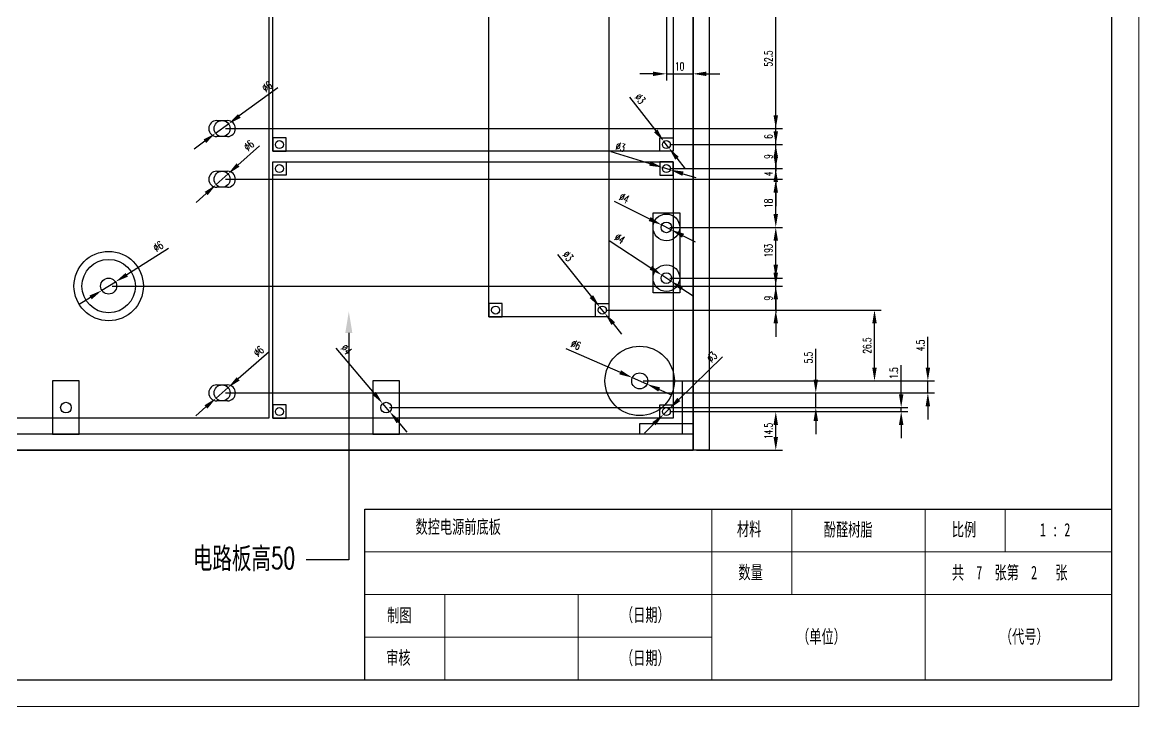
# Model space of a CAD drawing. Header units: millimetres. Extents: x 0 to 420, y 0 to 297.
# Drawn here: x 210.8 to 420, y 0 to 128.1 of the extents above; entities that cross this region are included whole.
import ezdxf
from ezdxf import colors
from ezdxf.entities.mleader import LeaderData, LeaderLine
from ezdxf.math import Vec2, Vec3

# ---------------------------------------------------------------- set-up
doc = ezdxf.new("R2010")
doc.units = ezdxf.units.MM
for name, color, linetype, lineweight in [('BZ', 4, 'Continuous', 15), ('CSX', 7, 'Continuous', 30), ('XSX', 7, 'Continuous', 15)]:
    doc.layers.add(name, color=color, linetype=linetype, lineweight=lineweight)
doc.layers.add('LKX', color=2, linetype='Continuous')
doc.layers.add('WZ', color=6, linetype='Continuous')
doc.styles.get("Standard").update_dxf_attribs({"font": 'txt.shx', "width": 0.67})
doc.styles.add('长仿宋', font='simfang.ttf', dxfattribs={"width": 0.67})
doc.dimstyles.new('ISO-25', dxfattribs={"dimtxt": 1.5, "dimasz": 2.5, "dimexe": 1.25, "dimexo": 0.625, "dimtad": 1, "dimlfac": 2, "dimdsep": 46, "dimtxsty": 'Standard', "dimcen": 2.5, "dimadec": 0, "dimazin": 0, "dimtfac": 1, "dimtmove": 0, "dimatfit": 3, "dimfxl": 1, "dimarcsym": 0})

# ---------------------------------------------------------------- blocks, each defined once
blk = doc.blocks.new('*D24')
at = {"layer": 'BZ', "color": 0, "lineweight": -2, "transparency": 16777216}
for p, q in [((332.13, 55.25), (353.25, 55.25)), ((352, 50.5), (352, 52.75)), ((337.13, 48), (353.25, 48))]:
    blk.add_line(p, q, dxfattribs=at)
at = {"layer": 'BZ', "color": 0, "transparency": 16777216}
for points in [[(351.58, 52.75), (352.42, 52.75), (352, 55.25)], [(351.58, 50.5), (352.42, 50.5), (352, 48)]]:
    blk.add_solid(points, dxfattribs=at)
at = {"layer": 'BZ', "color": 0, "transparency": 16777216, "insert": (350.63, 51.62), "char_height": 1.5, "attachment_point": 5, "rotation": 90}
blk.add_mtext('14.5', dxfattribs=at)
blk = doc.blocks.new('*D25')
at = {"layer": 'BZ', "color": 0, "lineweight": -2, "transparency": 16777216}
for p, q in [((375.5, 58.5), (375.5, 63.93)), ((279.63, 56), (376.75, 56)), ((332.13, 55.25), (376.75, 55.25)), ((375.5, 55.25), (375.5, 56)), ((375.5, 52.75), (375.5, 50.25))]:
    blk.add_line(p, q, dxfattribs=at)
at = {"layer": 'BZ', "color": 0, "transparency": 16777216}
for points in [[(375.08, 58.5), (375.92, 58.5), (375.5, 56)], [(375.08, 52.75), (375.92, 52.75), (375.5, 55.25)]]:
    blk.add_solid(points, dxfattribs=at)
at = {"layer": 'BZ', "color": 0, "transparency": 16777216, "insert": (374.12, 62.46), "char_height": 1.5, "attachment_point": 5, "rotation": 90}
blk.add_mtext('1.5', dxfattribs=at)
blk = doc.blocks.new('*D26')
at = {"layer": 'BZ', "color": 0, "lineweight": -2, "transparency": 16777216}
for p, q in [((359.5, 61.25), (359.5, 67.01)), ((248.88, 58.75), (360.75, 58.75)), ((359.5, 56), (359.5, 58.75)), ((279.63, 56), (360.75, 56)), ((359.5, 53.5), (359.5, 51))]:
    blk.add_line(p, q, dxfattribs=at)
at = {"layer": 'BZ', "color": 0, "transparency": 16777216}
for points in [[(359.08, 61.25), (359.92, 61.25), (359.5, 58.75)], [(359.08, 53.5), (359.92, 53.5), (359.5, 56)]]:
    blk.add_solid(points, dxfattribs=at)
at = {"layer": 'BZ', "color": 0, "transparency": 16777216, "insert": (358.12, 65.38), "char_height": 1.5, "attachment_point": 5, "rotation": 90}
blk.add_mtext('5.5', dxfattribs=at)
blk = doc.blocks.new('*D27')
at = {"layer": 'BZ', "color": 0, "lineweight": -2, "transparency": 16777216}
for p, q in [((380.5, 63.5), (380.5, 69.26)), ((327.13, 61), (381.75, 61)), ((380.5, 58.75), (380.5, 61)), ((248.88, 58.75), (381.75, 58.75)), ((380.5, 56.25), (380.5, 53.75))]:
    blk.add_line(p, q, dxfattribs=at)
at = {"layer": 'BZ', "color": 0, "transparency": 16777216}
for points in [[(380.08, 63.5), (380.92, 63.5), (380.5, 61)], [(380.08, 56.25), (380.92, 56.25), (380.5, 58.75)]]:
    blk.add_solid(points, dxfattribs=at)
at = {"layer": 'BZ', "color": 0, "transparency": 16777216, "insert": (379.12, 67.63), "char_height": 1.5, "attachment_point": 5, "rotation": 90}
blk.add_mtext('4.5', dxfattribs=at)
blk = doc.blocks.new('*D28')
at = {"layer": 'BZ', "color": 0, "lineweight": -2, "transparency": 16777216}
for p, q in [((320.13, 74.25), (371.75, 74.25)), ((370.5, 63.5), (370.5, 71.75)), ((327.13, 61), (371.75, 61))]:
    blk.add_line(p, q, dxfattribs=at)
at = {"layer": 'BZ', "color": 0, "transparency": 16777216}
for points in [[(370.08, 71.75), (370.92, 71.75), (370.5, 74.25)], [(370.08, 63.5), (370.92, 63.5), (370.5, 61)]]:
    blk.add_solid(points, dxfattribs=at)
at = {"layer": 'BZ', "color": 0, "transparency": 16777216, "insert": (369.12, 67.62), "char_height": 1.5, "attachment_point": 5, "rotation": 90}
blk.add_mtext('26.5', dxfattribs=at)
blk = doc.blocks.new('*D29')
at = {"layer": 'BZ', "color": 0, "lineweight": -2, "transparency": 16777216}
for p, q in [((352, 81.25), (352, 83.75)), ((227.63, 78.75), (353.25, 78.75)), ((352, 74.25), (352, 78.75)), ((320.13, 74.25), (353.25, 74.25)), ((352, 71.75), (352, 69.25))]:
    blk.add_line(p, q, dxfattribs=at)
at = {"layer": 'BZ', "color": 0, "transparency": 16777216}
for points in [[(351.58, 81.25), (352.42, 81.25), (352, 78.75)], [(351.58, 71.75), (352.42, 71.75), (352, 74.25)]]:
    blk.add_solid(points, dxfattribs=at)
at = {"layer": 'BZ', "color": 0, "transparency": 16777216, "insert": (350.63, 76.5), "char_height": 1.5, "attachment_point": 5, "rotation": 90}
blk.add_mtext('9', dxfattribs=at)
blk = doc.blocks.new('*D30')
at = {"layer": 'BZ', "color": 0, "lineweight": -2, "transparency": 16777216}
for p, q in [((352, 82.75), (352, 87.17)), ((332.13, 80.25), (353.25, 80.25)), ((352, 78.75), (352, 80.25)), ((227.63, 78.75), (353.25, 78.75)), ((352, 76.25), (352, 73.75))]:
    blk.add_line(p, q, dxfattribs=at)
at = {"layer": 'BZ', "color": 0, "transparency": 16777216}
for points in [[(351.58, 82.75), (352.42, 82.75), (352, 80.25)], [(351.58, 76.25), (352.42, 76.25), (352, 78.75)]]:
    blk.add_solid(points, dxfattribs=at)
at = {"layer": 'BZ', "color": 0, "transparency": 16777216, "insert": (350.63, 86.21), "char_height": 1.5, "attachment_point": 5, "rotation": 90}
blk.add_mtext('3', dxfattribs=at)
blk = doc.blocks.new('*D31')
at = {"layer": 'BZ', "color": 0, "lineweight": -2, "transparency": 16777216}
for p, q in [((332.13, 89.75), (353.25, 89.75)), ((352, 82.75), (352, 87.25)), ((332.13, 80.25), (353.25, 80.25))]:
    blk.add_line(p, q, dxfattribs=at)
at = {"layer": 'BZ', "color": 0, "transparency": 16777216}
for points in [[(351.58, 87.25), (352.42, 87.25), (352, 89.75)], [(351.58, 82.75), (352.42, 82.75), (352, 80.25)]]:
    blk.add_solid(points, dxfattribs=at)
at = {"layer": 'BZ', "color": 0, "transparency": 16777216, "insert": (350.63, 85), "char_height": 1.5, "attachment_point": 5, "rotation": 90}
blk.add_mtext('19', dxfattribs=at)
blk = doc.blocks.new('*D32')
at = {"layer": 'BZ', "color": 0, "lineweight": -2, "transparency": 16777216}
for p, q in [((248.88, 98.75), (353.25, 98.75)), ((352, 92.25), (352, 96.25)), ((332.13, 89.75), (353.25, 89.75))]:
    blk.add_line(p, q, dxfattribs=at)
at = {"layer": 'BZ', "color": 0, "transparency": 16777216}
for points in [[(351.58, 96.25), (352.42, 96.25), (352, 98.75)], [(351.58, 92.25), (352.42, 92.25), (352, 89.75)]]:
    blk.add_solid(points, dxfattribs=at)
at = {"layer": 'BZ', "color": 0, "transparency": 16777216, "insert": (350.63, 94.25), "char_height": 1.5, "attachment_point": 5, "rotation": 90}
blk.add_mtext('18', dxfattribs=at)
blk = doc.blocks.new('*D33')
at = {"layer": 'BZ', "color": 0, "lineweight": -2, "transparency": 16777216}
for p, q in [((352, 103.25), (352, 105.75)), ((332.13, 100.75), (353.25, 100.75)), ((352, 98.75), (352, 100.75)), ((248.88, 98.75), (353.25, 98.75)), ((352, 96.25), (352, 93.75))]:
    blk.add_line(p, q, dxfattribs=at)
at = {"layer": 'BZ', "color": 0, "transparency": 16777216}
for points in [[(351.58, 103.25), (352.42, 103.25), (352, 100.75)], [(351.58, 96.25), (352.42, 96.25), (352, 98.75)]]:
    blk.add_solid(points, dxfattribs=at)
at = {"layer": 'BZ', "color": 0, "transparency": 16777216, "insert": (350.63, 99.75), "char_height": 1.5, "attachment_point": 5, "rotation": 90}
blk.add_mtext('4', dxfattribs=at)
blk = doc.blocks.new('*D34')
at = {"layer": 'BZ', "color": 0, "lineweight": -2, "transparency": 16777216}
for p, q in [((352, 107.75), (352, 110.25)), ((332.13, 105.25), (353.25, 105.25)), ((352, 100.75), (352, 105.25)), ((332.13, 100.75), (353.25, 100.75)), ((352, 98.25), (352, 95.75))]:
    blk.add_line(p, q, dxfattribs=at)
at = {"layer": 'BZ', "color": 0, "transparency": 16777216}
for points in [[(351.58, 107.75), (352.42, 107.75), (352, 105.25)], [(351.58, 98.25), (352.42, 98.25), (352, 100.75)]]:
    blk.add_solid(points, dxfattribs=at)
at = {"layer": 'BZ', "color": 0, "transparency": 16777216, "insert": (350.63, 103), "char_height": 1.5, "attachment_point": 5, "rotation": 90}
blk.add_mtext('9', dxfattribs=at)
blk = doc.blocks.new('*D35')
at = {"layer": 'BZ', "color": 0, "lineweight": -2, "transparency": 16777216}
for p, q in [((352, 110.75), (352, 113.25)), ((248.88, 108.25), (353.25, 108.25)), ((352, 105.25), (352, 108.25)), ((332.13, 105.25), (353.25, 105.25)), ((352, 102.75), (352, 100.25))]:
    blk.add_line(p, q, dxfattribs=at)
at = {"layer": 'BZ', "color": 0, "transparency": 16777216}
for points in [[(351.58, 110.75), (352.42, 110.75), (352, 108.25)], [(351.58, 102.75), (352.42, 102.75), (352, 105.25)]]:
    blk.add_solid(points, dxfattribs=at)
at = {"layer": 'BZ', "color": 0, "transparency": 16777216, "insert": (350.63, 106.75), "char_height": 1.5, "attachment_point": 5, "rotation": 90}
blk.add_mtext('6', dxfattribs=at)
blk = doc.blocks.new('*D36')
at = {"layer": 'BZ', "color": 0, "lineweight": -2, "transparency": 16777216}
for p, q in [((332.13, 134.5), (353.25, 134.5)), ((352, 110.75), (352, 132)), ((248.88, 108.25), (353.25, 108.25))]:
    blk.add_line(p, q, dxfattribs=at)
at = {"layer": 'BZ', "color": 0, "transparency": 16777216}
for points in [[(351.58, 132), (352.42, 132), (352, 134.5)], [(351.58, 110.75), (352.42, 110.75), (352, 108.25)]]:
    blk.add_solid(points, dxfattribs=at)
at = {"layer": 'BZ', "color": 0, "transparency": 16777216, "insert": (350.63, 121.37), "char_height": 1.5, "attachment_point": 5, "rotation": 90}
blk.add_mtext('52.5', dxfattribs=at)
blk = doc.blocks.new('*D67')
at = {"layer": 'BZ', "color": 0, "lineweight": -2, "transparency": 16777216}
for p, q in [((324.6, 114.16), (329.51, 107.82)), ((331.96, 104.66), (331.04, 105.84)), ((333.49, 102.68), (335.02, 100.7))]:
    blk.add_line(p, q, dxfattribs=at)
at = {"layer": 'BZ', "color": 0, "transparency": 16777216}
for points in [[(329.84, 108.07), (329.18, 107.56), (331.04, 105.84)], [(333.82, 102.94), (333.16, 102.43), (331.96, 104.66)]]:
    blk.add_solid(points, dxfattribs=at)
at = {"layer": 'BZ', "color": 0, "transparency": 16777216, "insert": (326.59, 113.84), "char_height": 1.5, "attachment_point": 5, "rotation": 307.7468}
blk.add_mtext('∅3', dxfattribs=at)
blk = doc.blocks.new('*D68')
at = {"layer": 'BZ', "color": 0, "lineweight": -2, "transparency": 16777216}
for p, q in [((321.1, 103.93), (328.39, 101.7)), ((332.22, 100.53), (330.78, 100.97)), ((334.61, 99.8), (337, 99.07))]:
    blk.add_line(p, q, dxfattribs=at)
at = {"layer": 'BZ', "color": 0, "transparency": 16777216}
for points in [[(328.51, 102.1), (328.27, 101.3), (330.78, 100.97)], [(334.73, 100.2), (334.49, 99.4), (332.22, 100.53)]]:
    blk.add_solid(points, dxfattribs=at)
at = {"layer": 'BZ', "color": 0, "transparency": 16777216, "insert": (322.9, 104.81), "char_height": 1.5, "attachment_point": 5, "rotation": 343.0092}
blk.add_mtext('∅3', dxfattribs=at)
blk = doc.blocks.new('*D69')
at = {"layer": 'BZ', "color": 0, "lineweight": -2, "transparency": 16777216}
for p, q in [((258.68, 115.86), (251.48, 110.61)), ((247.04, 107.37), (249.46, 109.13)), ((245.02, 105.89), (243, 104.42))]:
    blk.add_line(p, q, dxfattribs=at)
at = {"layer": 'BZ', "color": 0, "transparency": 16777216}
for points in [[(251.24, 110.94), (251.73, 110.27), (249.46, 109.13)], [(244.77, 106.23), (245.26, 105.56), (247.04, 107.37)]]:
    blk.add_solid(points, dxfattribs=at)
at = {"layer": 'BZ', "color": 0, "transparency": 16777216, "insert": (256.69, 116.11), "char_height": 1.5, "attachment_point": 5, "rotation": 36.1193}
blk.add_mtext('∅6', dxfattribs=at)
blk = doc.blocks.new('*D70')
at = {"layer": 'BZ', "color": 0, "lineweight": -2, "transparency": 16777216}
for p, q in [((255.27, 105.03), (251.23, 101.42)), ((247.13, 97.75), (249.37, 99.75)), ((245.27, 96.08), (243.41, 94.42))]:
    blk.add_line(p, q, dxfattribs=at)
at = {"layer": 'BZ', "color": 0, "transparency": 16777216}
for points in [[(250.95, 101.73), (251.51, 101.11), (249.37, 99.75)], [(244.99, 96.39), (245.55, 95.77), (247.13, 97.75)]]:
    blk.add_solid(points, dxfattribs=at)
at = {"layer": 'BZ', "color": 0, "transparency": 16777216, "insert": (253.27, 105.08), "char_height": 1.5, "attachment_point": 5, "rotation": 41.8202}
blk.add_mtext('∅6', dxfattribs=at)
blk = doc.blocks.new('*D71')
at = {"layer": 'BZ', "color": 0, "lineweight": -2, "transparency": 16777216}
for p, q in [((321.69, 94.65), (328.37, 91.32)), ((332.39, 89.3), (330.61, 90.2)), ((334.63, 88.18), (336.87, 87.07))]:
    blk.add_line(p, q, dxfattribs=at)
at = {"layer": 'BZ', "color": 0, "transparency": 16777216}
for points in [[(328.56, 91.69), (328.18, 90.94), (330.61, 90.2)], [(334.82, 88.56), (334.44, 87.81), (332.39, 89.3)]]:
    blk.add_solid(points, dxfattribs=at)
at = {"layer": 'BZ', "color": 0, "transparency": 16777216, "insert": (323.61, 95.23), "char_height": 1.5, "attachment_point": 5, "rotation": 333.4349}
blk.add_mtext('∅4', dxfattribs=at)
blk = doc.blocks.new('*D72')
at = {"layer": 'BZ', "color": 0, "lineweight": -2, "transparency": 16777216}
for p, q in [((320.78, 87.3), (328.58, 82.17)), ((332.34, 79.7), (330.66, 80.8)), ((334.42, 78.33), (336.51, 76.95))]:
    blk.add_line(p, q, dxfattribs=at)
at = {"layer": 'BZ', "color": 0, "transparency": 16777216}
for points in [[(328.81, 82.52), (328.35, 81.83), (330.66, 80.8)], [(334.65, 78.67), (334.19, 77.98), (332.34, 79.7)]]:
    blk.add_solid(points, dxfattribs=at)
at = {"layer": 'BZ', "color": 0, "transparency": 16777216, "insert": (322.76, 87.65), "char_height": 1.5, "attachment_point": 5, "rotation": 326.6593}
blk.add_mtext('∅4', dxfattribs=at)
blk = doc.blocks.new('*D73')
at = {"layer": 'BZ', "color": 0, "lineweight": -2, "transparency": 16777216}
for p, q in [((311.08, 84.64), (317.45, 76.77)), ((319.97, 73.67), (319.03, 74.83)), ((321.55, 71.73), (323.12, 69.78))]:
    blk.add_line(p, q, dxfattribs=at)
at = {"layer": 'BZ', "color": 0, "transparency": 16777216}
for points in [[(317.78, 77.04), (317.13, 76.51), (319.03, 74.83)], [(321.87, 71.99), (321.22, 71.46), (319.97, 73.67)]]:
    blk.add_solid(points, dxfattribs=at)
at = {"layer": 'BZ', "color": 0, "transparency": 16777216, "insert": (313.07, 84.37), "char_height": 1.5, "attachment_point": 5, "rotation": 309.0355}
blk.add_mtext('∅3', dxfattribs=at)
blk = doc.blocks.new('*D74')
at = {"layer": 'BZ', "color": 0, "lineweight": -2, "transparency": 16777216}
for p, q in [((238.24, 85.78), (230.39, 80.87)), ((225.73, 77.96), (228.27, 79.54)), ((223.61, 76.63), (221.49, 75.31))]:
    blk.add_line(p, q, dxfattribs=at)
at = {"layer": 'BZ', "color": 0, "transparency": 16777216}
for points in [[(230.17, 81.22), (230.61, 80.52), (228.27, 79.54)], [(223.39, 76.98), (223.83, 76.28), (225.73, 77.96)]]:
    blk.add_solid(points, dxfattribs=at)
at = {"layer": 'BZ', "color": 0, "transparency": 16777216, "insert": (236.27, 86.17), "char_height": 1.5, "attachment_point": 5, "rotation": 32.0054}
blk.add_mtext('∅6', dxfattribs=at)
blk = doc.blocks.new('*D75')
at = {"layer": 'BZ', "color": 0, "lineweight": -2, "transparency": 16777216}
for p, q in [((257.1, 66.46), (251.27, 61.38)), ((247.12, 57.76), (249.38, 59.74)), ((245.23, 56.12), (243.35, 54.48))]:
    blk.add_line(p, q, dxfattribs=at)
at = {"layer": 'BZ', "color": 0, "transparency": 16777216}
for points in [[(250.99, 61.69), (251.54, 61.06), (249.38, 59.74)], [(244.96, 56.44), (245.51, 55.81), (247.12, 57.76)]]:
    blk.add_solid(points, dxfattribs=at)
at = {"layer": 'BZ', "color": 0, "transparency": 16777216, "insert": (255.1, 66.54), "char_height": 1.5, "attachment_point": 5, "rotation": 41.0548}
blk.add_mtext('∅6', dxfattribs=at)
blk = doc.blocks.new('*D76')
at = {"layer": 'BZ', "color": 0, "lineweight": -2, "transparency": 16777216}
for p, q in [((269.55, 67.11), (276.73, 58.67)), ((279.65, 55.24), (278.35, 56.76)), ((281.27, 53.33), (282.89, 51.43))]:
    blk.add_line(p, q, dxfattribs=at)
at = {"layer": 'BZ', "color": 0, "transparency": 16777216}
for points in [[(277.05, 58.94), (276.42, 58.4), (278.35, 56.76)], [(281.58, 53.6), (280.95, 53.06), (279.65, 55.24)]]:
    blk.add_solid(points, dxfattribs=at)
at = {"layer": 'BZ', "color": 0, "transparency": 16777216, "insert": (271.55, 66.89), "char_height": 1.5, "attachment_point": 5, "rotation": 310.3645}
blk.add_mtext('∅4', dxfattribs=at)
blk = doc.blocks.new('*D77')
at = {"layer": 'BZ', "color": 0, "lineweight": -2, "transparency": 16777216}
for p, q in [((312.66, 67.09), (322.84, 62.61)), ((327.87, 60.4), (325.13, 61.6)), ((330.16, 59.39), (332.45, 58.38))]:
    blk.add_line(p, q, dxfattribs=at)
at = {"layer": 'BZ', "color": 0, "transparency": 16777216}
for points in [[(323.01, 62.99), (322.67, 62.23), (325.13, 61.6)], [(330.33, 59.77), (329.99, 59.01), (327.87, 60.4)]]:
    blk.add_solid(points, dxfattribs=at)
at = {"layer": 'BZ', "color": 0, "transparency": 16777216, "insert": (314.55, 67.76), "char_height": 1.5, "attachment_point": 5, "rotation": 336.2505}
blk.add_mtext('∅6', dxfattribs=at)
blk = doc.blocks.new('*D78')
at = {"layer": 'BZ', "color": 0, "lineweight": -2, "transparency": 16777216}
for p, q in [((342.05, 65.52), (333.83, 57.52)), ((330.96, 54.73), (332.04, 55.77)), ((329.17, 52.98), (327.38, 51.24))]:
    blk.add_line(p, q, dxfattribs=at)
at = {"layer": 'BZ', "color": 0, "transparency": 16777216}
for points in [[(333.54, 57.82), (334.12, 57.22), (332.04, 55.77)], [(328.88, 53.28), (329.46, 52.68), (330.96, 54.73)]]:
    blk.add_solid(points, dxfattribs=at)
at = {"layer": 'BZ', "color": 0, "transparency": 16777216, "insert": (340.04, 65.49), "char_height": 1.5, "attachment_point": 5, "rotation": 44.2361}
blk.add_mtext('∅3', dxfattribs=at)
blk = doc.blocks.new('*D91')
at = {"layer": 'BZ', "color": 0, "lineweight": -2, "transparency": 16777216}
for p, q in [((331.5, 154.62), (331.5, 117.25)), ((336.5, 154.62), (336.5, 117.25)), ((329, 118.5), (326.5, 118.5)), ((331.5, 118.5), (336.5, 118.5)), ((339, 118.5), (341.5, 118.5))]:
    blk.add_line(p, q, dxfattribs=at)
at = {"layer": 'BZ', "color": 0, "transparency": 16777216}
for points in [[(329, 118.92), (329, 118.08), (331.5, 118.5)], [(339, 118.92), (339, 118.08), (336.5, 118.5)]]:
    blk.add_solid(points, dxfattribs=at)
at = {"layer": 'BZ', "color": 0, "transparency": 16777216, "insert": (334, 119.88), "char_height": 1.5, "attachment_point": 5}
blk.add_mtext('10', dxfattribs=at)

msp = doc.modelspace()

# ---------------------------------------------------------------- linework, layer by layer
at = {"layer": 'CSX'}
for p, q in [((275, 5), (275, 37)), ((275, 37), (415, 37))]:
    msp.add_line(p, q, dxfattribs=at)
for points in [[(25, 5), (415, 5), (415, 292), (25, 292)], [(101.5, 258), (336.5, 258), (336.5, 48), (101.5, 48)]]:
    msp.add_lwpolyline(points, close=True, dxfattribs=at)
for centre, radius in [((248.25, 108.25), 1.5), ((259, 105.25), 0.75), ((331.5, 105.25), 0.75), ((259, 100.75), 0.75), ((331.5, 100.75), 0.75), ((248.25, 98.75), 1.5), ((331.5, 89.75), 1), ((227, 78.75), 1.5), ((331.5, 80.25), 1), ((299.5, 74.25), 0.75), ((319.5, 74.25), 0.75), ((326.5, 61), 1.5), ((248.25, 58.75), 1.5), ((219, 56), 1), ((279, 56), 1), ((259, 55.25), 0.75), ((331.5, 55.25), 0.75)]:
    msp.add_circle(centre, radius, dxfattribs=at)
at = {"layer": 'LKX'}
for p, q in [((247.25, 109.75), (249.25, 109.75)), ((249.25, 106.75), (247.25, 106.75)), ((247.25, 100.25), (249.25, 100.25)), ((249.25, 97.25), (247.25, 97.25)), ((247.25, 60.25), (249.25, 60.25)), ((249.25, 57.25), (247.25, 57.25))]:
    msp.add_line(p, q, dxfattribs=at)
for points in [[(336.5, 258), (339.5, 258), (339.5, 48), (336.5, 48)], [(197, 252), (257, 252), (257, 54), (197, 54)], [(257.75, 152), (332.75, 152), (332.75, 104), (257.75, 104)], [(298.25, 152), (320.75, 152), (320.75, 73), (298.25, 73)], [(257.75, 104), (260.25, 104), (260.25, 106.5), (257.75, 106.5)], [(332.75, 104), (330.25, 104), (330.25, 106.5), (332.75, 106.5)], [(257.75, 102), (332.75, 102), (332.75, 54), (257.75, 54)], [(257.75, 102), (260.25, 102), (260.25, 99.5), (257.75, 99.5)], [(332.75, 102), (330.25, 102), (330.25, 99.5), (332.75, 99.5)], [(329, 92.5), (334, 92.5), (334, 77.5), (329, 77.5)], [(298.25, 73), (300.75, 73), (300.75, 75.5), (298.25, 75.5)], [(320.75, 73), (318.25, 73), (318.25, 75.5), (320.75, 75.5)], [(216.5, 51), (221.5, 51), (221.5, 61), (216.5, 61)], [(276.5, 51), (281.5, 51), (281.5, 61), (276.5, 61)], [(336.5, 51), (334.5, 51), (334.5, 61), (336.5, 61)], [(257.75, 54), (260.25, 54), (260.25, 56.5), (257.75, 56.5)], [(332.75, 54), (330.25, 54), (330.25, 56.5), (332.75, 56.5)], [(336.5, 51), (326.5, 51), (326.5, 53), (336.5, 53)], [(101.5, 48), (336.5, 48), (336.5, 51), (101.5, 51)], [(281.5, 51), (281.5, 51), (281.5, 51), (281.5, 51)]]:
    msp.add_lwpolyline(points, close=True, dxfattribs=at)
for centre, radius in [((331.5, 89.75), 2.5), ((227, 78.75), 6.5), ((227, 78.75), 5), ((331.5, 80.25), 2.5), ((326.5, 61), 6.5)]:
    msp.add_circle(centre, radius, dxfattribs=at)
for centre, start, end in [((247.25, 108.25), 90, 270), ((249.25, 108.25), 270, 90), ((247.25, 98.75), 90, 270), ((249.25, 98.75), 270, 90), ((247.25, 58.75), 90, 270), ((249.25, 58.75), 270, 90)]:
    msp.add_arc(centre, 1.5, start, end, dxfattribs=at)
at = {"layer": 'XSX'}
for p, q in [((340, 5), (340, 37)), ((355, 37), (355, 21)), ((380, 5), (380, 37)), ((395, 37), (395, 29)), ((275, 29), (415, 29)), ((275, 21), (415, 21)), ((290, 5), (290, 21)), ((315, 5), (315, 21)), ((275, 13), (340, 13))]:
    msp.add_line(p, q, dxfattribs=at)
msp.add_lwpolyline([(0, 0), (420, 0), (420, 297), (0, 297)], close=True, dxfattribs=at)

# ---------------------------------------------------------------- texts
at = {"layer": 'WZ', "char_height": 2.5, "attachment_point": 1, "style": '长仿宋'}
for s, width, heights, insert in [('数控电源前底板', 49.625996, [1.8371], (284.5, 34.9286)), ('材料', 6, [0], (344.7279, 34.5052)), ('酚醛树脂', 17.252564, [2.2567], (361, 34.4143)), ('比例', 6, [0], (385, 34.4286)), ('1 : 2', 10.147124, [2.4845], (401.5, 34.3714)), ('数量', 6, [0], (345, 26.4143)), ('共  7  张第  2   张', 27.836043, [2.8259], (385, 26.3714)), ('（日期）', 9.275404, [1.8371], (323, 18.4286)), ('制图', 6, [0], (279.1836, 18.361)), ('（单位）', 9.275404, [1.8371], (356, 14.3714)), ('（代号）', 9.275404, [1.8371], (394, 14.3714)), ('审核', 6, [0], (279, 10.4143)), ('（日期）', 9.275404, [1.8371], (323, 10.3714))]:
    msp.add_mtext_dynamic_manual_height_columns(s, width=width, gutter_width=12.5, heights=heights, dxfattribs=dict(at, insert=insert))

# ---------------------------------------------------------------- dimensions: what is measured, and where the dimension line sits
at = {"layer": 'BZ'}
dim = msp.add_linear_dim(base=(336.5, 118.5), p1=(331.5, 155.25), p2=(336.5, 155.25), dimstyle='ISO-25', dxfattribs=at)
dim.commit()
dim.dimension.update_dxf_attribs({"geometry": '*D91', "text_midpoint": (334, 119.875)})
for base, p1, p2, picture, middle in [((352, 134.5), (248.25, 108.25), (331.5, 134.5), '*D36', (350.625, 121.375)), ((352, 108.25), (331.5, 105.25), (248.25, 108.25), '*D35', (350.625, 106.75)), ((352, 105.25), (331.5, 100.75), (331.5, 105.25), '*D34', (350.625, 103)), ((352, 100.75), (248.25, 98.75), (331.5, 100.75), '*D33', (350.625, 99.75)), ((352, 98.75), (331.5, 89.75), (248.25, 98.75), '*D32', (350.625, 94.25)), ((352, 89.75), (331.5, 80.25), (331.5, 89.75), '*D31', (350.625, 85)), ((352, 80.25), (227, 78.75), (331.5, 80.25), '*D30', (350.625, 86.21)), ((352, 78.75), (319.5, 74.25), (227, 78.75), '*D29', (350.625, 76.5)), ((352, 55.25), (336.5, 48), (331.5, 55.25), '*D24', (350.625, 51.625))]:
    dim = msp.add_linear_dim(base=base, p1=p1, p2=p2, angle=270, dimstyle='ISO-25', dxfattribs=at)
    dim.commit()
    dim.dimension.update_dxf_attribs({"geometry": picture, "text_midpoint": middle})
for p1, p2, picture, middle in [((247.0383, 107.3658), (249.4617, 109.1342), '*D69', (257.5, 115)), ((331.9591, 104.657), (331.0409, 105.843), '*D67', (325.5, 113)), ((332.2173, 100.5308), (330.7827, 100.9692), '*D68', (322.5, 103.5)), ((332.3944, 89.3028), (330.6056, 90.1972), '*D71', (323, 94)), ((332.3354, 79.7004), (330.6646, 80.7996), '*D72', (322, 86.5)), ((225.728, 77.955), (228.272, 79.545), '*D74', (237, 85)), ((319.9724, 73.6674), (319.0276, 74.8326), '*D73', (312, 83.5)), ((327.873, 60.3959), (325.127, 61.6041), '*D77', (314, 66.5)), ((247.1189, 57.7648), (249.3811, 59.7352), '*D75', (256, 65.5)), ((279.6476, 55.2381), (278.3524, 56.7619), '*D76', (270.5, 66)), ((330.9626, 54.7268), (332.0374, 55.7732), '*D78', (341, 64.5))]:
    dim = msp.add_diameter_dim_2p(p1=p1, p2=p2, dimstyle='ISO-25', dxfattribs=at)
    dim.commit()
    dim.dimension.update_dxf_attribs({"geometry": picture, "text_midpoint": middle, "dimtype": 163})
dim = msp.add_diameter_dim_2p(p1=(247.1321, 97.7498), p2=(249.3679, 99.7502), dimstyle='ISO-25', dxfattribs=at)
dim.commit()
dim.dimension.update_dxf_attribs({"geometry": '*D70', "text_midpoint": (253.2671, 105.0841)})
for base, p1, p2, picture, middle in [((370.5, 74.25), (326.5, 61), (319.5, 74.25), '*D28', (370.5, 67.625)), ((380.5, 61), (248.25, 58.75), (326.5, 61), '*D27', (380.5, 67.63)), ((359.5, 58.75), (279, 56), (248.25, 58.75), '*D26', (359.5, 65.38)), ((375.5, 56), (331.5, 55.25), (279, 56), '*D25', (375.5, 62.4625))]:
    dim = msp.add_linear_dim(base=base, p1=p1, p2=p2, angle=270, dimstyle='ISO-25', dxfattribs=at)
    dim.commit()
    dim.dimension.update_dxf_attribs({"geometry": picture, "text_midpoint": middle, "dimtype": 160})

# ---------------------------------------------------------------- leaders
at = {"layer": 'LKX'}
ml = msp.add_multileader_mtext('Standard', dxfattribs=at)
ml.set_content('{\\fSimSun|b0|i0|c134|p2;电路板高}50', color=256)
ml.set_leader_properties()
ml.build(insert=Vec2(0, 0))
ctx = ml.context
ctx.base_point, ctx.plane_origin = Vec3(241.2475, 27.5), Vec3(272, 74)
ctx.text_align_type = 2
notes = []
notes.append((ctx, [(0, (1, 1, 0), (272, 27.5), (-1, 0), 8, [(0, [(272, 74)], 0, [])])]))
ctx.mtext.insert, ctx.mtext.alignment, ctx.mtext.flow_direction = Vec3(262, 29.8017), 3, 5
for ctx, leaders in notes:
    for number, flags, end, landing, length, lines in leaders:
        leader = LeaderData()
        leader.index, (leader.has_last_leader_line, leader.has_dogleg_vector, leader.attachment_direction) = number, flags
        leader.last_leader_point, leader.dogleg_vector, leader.dogleg_length = Vec3(end), Vec3(landing), length
        for number, points, colour, breaks in lines:
            line = LeaderLine()
            line.index, line.vertices, line.color, line.breaks = number, Vec3.list(points), colors.encode_raw_color(colour), breaks
            leader.lines.append(line)
        ctx.leaders.append(leader)

doc.saveas('drawing.dxf')
